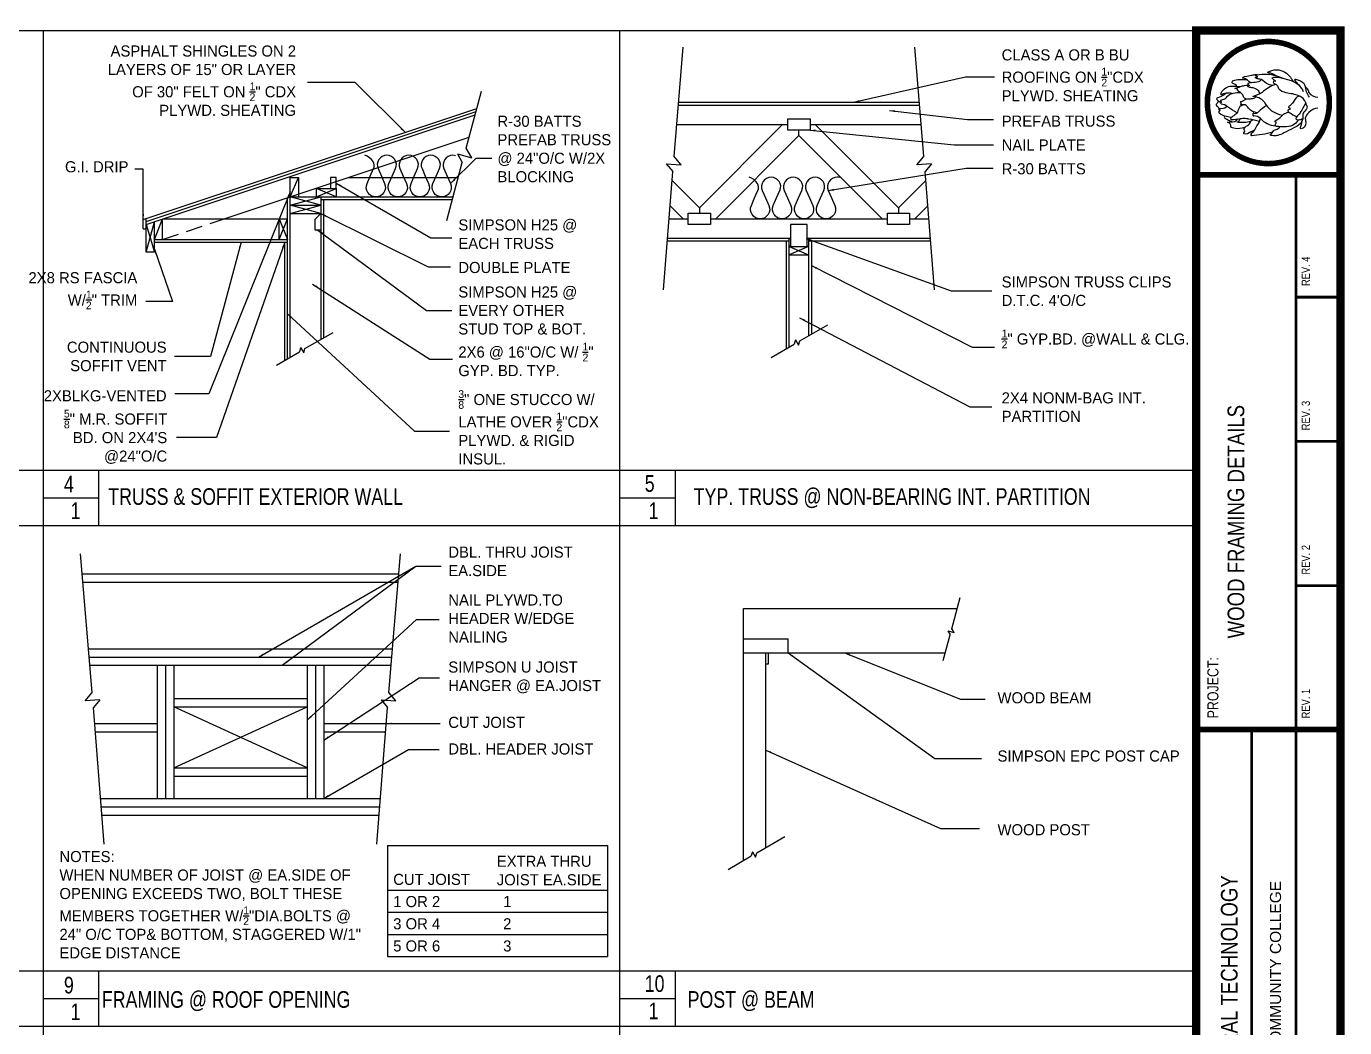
# Model space of a CAD drawing. Header units: inches. Extents: x 188 to 735, y 212 to 574.
# Drawn here: x 497 to 734.7, y 393.4 to 573.9 of the extents above; entities that cross this region are included whole.
import ezdxf

# ---------------------------------------------------------------- set-up
doc = ezdxf.new("R2010")
doc.units = ezdxf.units.IN
doc.header["$LTSCALE"] = 24
doc.header["$MEASUREMENT"] = 0
doc.linetypes.add('HIDDEN2', pattern=[0.1875, 0.125, -0.0625])
for name, color, linetype in [('DIM', 1, 'Continuous'), ('Insul', 5, 'Continuous'), ('Restroom_mtl stalls', 4, 'Continuous'), ('TEXT', 3, 'Continuous'), ('Titleblock', 7, 'Continuous'), ('Wall_int', 2, 'Continuous')]:
    doc.layers.add(name, color=color, linetype=linetype)
doc.styles.add('ARCH16Lg', font='stylu.ttf', dxfattribs={"width": 0.8, "height": 3})
doc.styles.add('DETAIL', font='stylu.ttf', dxfattribs={"height": 2})
doc.styles.add('dim', font='stylu.ttf', dxfattribs={"width": 0.8})
doc.styles.add('title block', font='swissel.ttf', dxfattribs={"width": 0.8})
doc.dimstyles.new('ARCH16', dxfattribs={"dimscale": 16, "dimtxt": 0.09375, "dimasz": 0.0625, "dimexe": 0.0625, "dimexo": 0.0625, "dimgap": 0.03125, "dimtad": 1, "dimdec": 4, "dimzin": 3, "dimdsep": 46, "dimlunit": 4, "dimtxsty": 'dim', "dimblk": 'ARCHTICK', "dimcen": 0.09, "dimdle": 0.0625, "dimclrd": 1, "dimclre": 1, "dimclrt": 3, "dimadec": 0, "dimazin": 0, "dimtfac": 1, "dimtdec": 4, "dimtix": 1, "dimtmove": 2, "dimatfit": 3, "dimfxl": 1, "dimtolj": 1, "dimtzin": 0, "dimarcsym": 0})

# ---------------------------------------------------------------- blocks, each defined once
blk = doc.blocks.new('title block 3624')
at = {"layer": 'Restroom_mtl stalls', "color": 7, "const_width": 0.0938}
blk.add_lwpolyline([(32.625, 23.25), (34.25, 23.25), (34.25, 0.75), (32.625, 0.75)], close=True, dxfattribs=at)
at = {"layer": 'Restroom_mtl stalls', "color": 7, "const_width": 0.0625}
for points in [[(32.75, 22.438, 1), (34.125, 22.438, 1.001034)], [(32.75, 1.562, 1), (34.125, 1.562, 1.001034)]]:
    blk.add_lwpolyline(points, format="xyb", close=True, dxfattribs=at)
at = {"layer": 'Restroom_mtl stalls', "color": 7}
for points, const_width in [([(32.625, 21.625), (34.25, 21.625)], 0.0625), ([(33.75, 21.625), (33.75, 2.375)], 0.0312), ([(33.75, 20.246), (34.25, 20.246)], 0.0312), ([(33.75, 18.621), (34.25, 18.621)], 0.0312), ([(33.75, 16.996), (34.25, 16.996)], 0.0312), ([(32.625, 15.375), (34.25, 15.375)], 0.0625), ([(33.25, 15.375), (33.25, 8.875)], 0.0312), ([(33.75, 10.496), (34.25, 10.496)], 0.0312), ([(32.625, 8.875), (34.25, 8.875)], 0.0625), ([(33.75, 7.246), (34.25, 7.246)], 0.0312), ([(33.75, 5.621), (34.25, 5.621)], 0.0312), ([(33.75, 3.996), (34.25, 3.996)], 0.0312), ([(32.625, 2.375), (34.25, 2.375)], 0.0625)]:
    blk.add_lwpolyline(points, dxfattribs=dict(at, const_width=const_width))
at = {"layer": 'Restroom_mtl stalls', "const_width": 0.0312}
blk.add_lwpolyline([(34, 1.5), (34, 1.75)], dxfattribs=at)
at = {"layer": 'Restroom_mtl stalls', "style": 'title block', "width": 0.8}
for s, height, p in [('REV. 4', 0.0938, (33.906, 20.371)), ('REV. 3', 0.0938, (33.906, 18.746)), ('REV. 2', 0.0938, (33.906, 17.121)), ('PROJECT:', 0.125, (32.875, 15.5)), ('REV. 1', 0.0938, (33.906, 15.5)), ('NAME:', 0.0938, (33.906, 10.625)), ('PROGRAM:', 0.125, (32.875, 9)), ('SCHOOL:', 0.0938, (33.419, 9)), ('CLASS:', 0.0938, (33.906, 9)), ('CHECKED BY:', 0.09375, (33.906, 7.375)), ('DRAWN BY:', 0.0938, (33.906, 5.688)), ('DATE:', 0.0938, (33.906, 4.125)), ('%%TITLE:', 0.125, (32.875, 2.5)), ('PROJ. #:', 0.0938, (33.906, 2.5)), ('SHEET NO.', 0.125, (33.062, 1.188)), ('OF', 0.0938, (33.938, 1.25))]:
    blk.add_text(s, height=height, rotation=90, dxfattribs=at).set_placement(p)
blk = doc.blocks.new('_ArchTick')
at = {"color": 0, "linetype": 'ByBlock', "const_width": 0.15}
blk.add_lwpolyline([(-0.5, -0.5), (0.5, 0.5)], dxfattribs=at)

msp = doc.modelspace()

# ---------------------------------------------------------------- linework, layer by layer
for p, q in [((188.2, 573.16), (707.9, 573.16)), ((500.02, 573.16), (500.02, 213.16)), ((603.96, 573.16), (603.96, 213.16)), ((707.9, 573.16), (707.9, 213.16)), ((188.2, 493.92), (707.9, 493.92)), ((510.02, 493.92), (510.02, 483.92)), ((613.96, 493.92), (613.96, 483.92)), ((500.02, 488.92), (510.02, 488.92)), ((603.96, 488.92), (613.96, 488.92)), ((188.2, 483.92), (707.9, 483.92)), ((188.2, 403.67), (707.9, 403.67)), ((510.02, 403.67), (510.02, 393.67)), ((613.96, 403.67), (613.96, 393.67)), ((500.02, 398.67), (510.02, 398.67)), ((603.96, 398.67), (613.96, 398.67)), ((188.2, 393.67), (707.9, 393.67))]:
    msp.add_line(p, q)
at = {"color": 1}
for p, q in [((613.76, 550.44), (615.39, 570.17)), ((658.81, 550.44), (657.17, 570.17)), ((576.3, 551.93), (579.06, 562.23)), ((614.57, 560.22), (658, 560.22)), ((634.28, 557.22), (638.28, 557.22)), ((634.28, 555.22), (634.28, 557.22)), ((638.28, 557.22), (638.28, 555.22)), ((638.28, 555.22), (634.28, 555.22)), ((577.29, 550.21), (576.3, 551.93)), ((572.81, 538.92), (575.6, 549.34)), ((574.7, 550.91), (577.29, 550.21)), ((574.7, 550.91), (575.6, 549.34)), ((612.37, 549.15), (615.04, 548.93)), ((612.37, 549.15), (613.54, 547.77)), ((615.04, 548.93), (613.76, 550.44)), ((657.52, 548.93), (658.81, 550.44)), ((660.19, 549.15), (657.52, 548.93)), ((660.19, 549.15), (659.03, 547.77)), ((544.58, 543.17), (546.08, 546.67)), ((552.83, 546.67), (551.83, 546.67)), ((551.83, 546.67), (551.83, 544.67)), ((552.83, 544.67), (552.83, 546.67)), ((611.84, 526.4), (613.54, 547.77)), ((660.73, 526.4), (659.03, 547.77)), ((549.33, 543.17), (552.83, 544.67)), ((552.83, 543.17), (549.33, 544.67)), ((544.08, 513.99), (544.08, 543)), ((544.58, 541.67), (550.08, 543.17)), ((550.08, 541.67), (544.58, 543.17)), ((550.08, 542.67), (573.82, 542.67)), ((550.58, 542.67), (550.58, 517.74)), ((544.58, 540.17), (550.08, 541.67)), ((550.08, 540.17), (544.58, 541.67)), ((549.08, 539.17), (550.08, 540.17)), ((616.33, 540.22), (620.33, 540.22)), ((616.33, 538.22), (616.33, 540.22)), ((620.33, 540.22), (620.33, 538.22)), ((652.23, 540.22), (656.23, 540.22)), ((652.23, 538.22), (652.23, 540.22)), ((656.23, 540.22), (656.23, 538.22)), ((518.58, 533.19), (520.08, 538.69)), ((518.58, 538.19), (520.08, 533.19)), ((520.08, 535.5), (521.58, 539.19)), ((542.58, 539.19), (544.08, 535.5)), ((542.58, 535.5), (544.08, 539.19)), ((549.08, 537.17), (549.08, 539.17)), ((550.08, 537.17), (549.08, 537.17)), ((620.33, 538.22), (616.33, 538.22)), ((637.78, 538.22), (634.78, 538.22)), ((634.78, 538.22), (634.78, 534.22)), ((637.78, 534.22), (637.78, 538.22)), ((656.23, 538.22), (652.23, 538.22)), ((520.08, 535), (544.08, 535)), ((543.58, 513.7), (543.58, 535)), ((612.54, 535.22), (634.53, 535.22)), ((634.03, 515.82), (634.03, 535.22)), ((634.53, 535.72), (634.78, 535.61)), ((638.03, 535.72), (637.78, 535.61)), ((638.03, 535.22), (660.03, 535.22)), ((638.53, 535.22), (638.53, 518.42)), ((634.78, 534.32), (634.53, 534.22)), ((634.53, 534.22), (638.03, 532.72)), ((638.03, 534.22), (634.53, 532.72)), ((634.78, 534.22), (637.78, 534.22)), ((637.78, 534.32), (638.03, 534.22)), ((547.23, 515.81), (552.3, 518.74)), ((636.42, 517.2), (641.48, 520.12)), ((546.45, 516.01), (546.25, 515.24)), ((546.45, 516.01), (547.02, 515.03)), ((547.02, 515.03), (547.23, 515.81)), ((631.27, 514.22), (635.43, 516.63)), ((635.64, 517.4), (635.43, 516.63)), ((635.64, 517.4), (636.21, 516.42)), ((636.21, 516.42), (636.42, 517.2)), ((542.08, 512.84), (546.25, 515.24)), ((508.87, 453.81), (506.78, 478.79)), ((562.35, 453.81), (564.44, 478.79)), ((663.83, 465.31), (665.35, 470.97)), ((626.31, 463.48), (634.31, 463.48)), ((634.31, 460.98), (634.31, 463.48)), ((662.29, 459.57), (663.54, 464.22)), ((663.14, 464.91), (664.24, 464.61)), ((663.14, 464.91), (663.54, 464.22)), ((664.24, 464.61), (663.83, 465.31)), ((630.31, 458.98), (630.81, 458.98)), ((630.81, 458.98), (630.81, 460.98)), ((507.59, 452.29), (508.87, 453.81)), ((510.25, 452.51), (507.59, 452.29)), ((510.25, 452.51), (509.09, 451.14)), ((560.96, 452.51), (563.63, 452.29)), ((560.96, 452.51), (562.13, 451.14)), ((563.63, 452.29), (562.35, 453.81)), ((511.06, 426.49), (509.09, 451.14)), ((523.61, 440.22), (547.61, 451.22)), ((547.61, 440.22), (523.61, 451.22)), ((560.16, 426.49), (562.13, 451.14)), ((628.66, 424.92), (633.73, 427.84)), ((623.51, 421.94), (627.68, 424.35)), ((627.88, 425.12), (627.68, 424.35)), ((627.88, 425.12), (628.45, 424.14)), ((628.45, 424.14), (628.66, 424.92))]:
    msp.add_line(p, q, dxfattribs=at)
at = {"color": 6}
for p, q in [((518.08, 539.08), (578.23, 559.13)), ((518.58, 538.72), (578.07, 558.55)), ((614.52, 559.72), (658.04, 559.72)), ((518.58, 538.19), (577.92, 557.97)), ((614.23, 556.22), (634.28, 556.22)), ((633.33, 556.22), (618.33, 541.22)), ((638.28, 556.22), (658.33, 556.22)), ((639.23, 556.22), (654.23, 541.22)), ((532.64, 539.19), (576.83, 553.92)), ((636.28, 554.22), (621.28, 539.22)), ((636.28, 554.22), (636.28, 555.22)), ((636.28, 554.22), (651.28, 539.22)), ((544.58, 543.17), (544.58, 546.67)), ((544.58, 546.67), (546.08, 546.67)), ((546.08, 546.67), (546.08, 543.17)), ((555.08, 546.67), (574.89, 546.67)), ((549.33, 543.17), (549.33, 544.67)), ((549.33, 544.67), (552.83, 544.67)), ((552.83, 544.67), (552.83, 543.17)), ((613.41, 546.14), (618.33, 541.22)), ((659.16, 546.14), (654.23, 541.22)), ((544.58, 514.28), (544.58, 543.17)), ((544.58, 543.17), (573.95, 543.17)), ((550.08, 543.17), (550.08, 517.45)), ((544.58, 541.67), (550.08, 541.67)), ((544.58, 540.17), (550.08, 540.17)), ((613.04, 541.56), (615.38, 539.22)), ((618.33, 541.22), (618.33, 540.22)), ((654.23, 541.22), (654.23, 540.22)), ((659.52, 541.56), (657.18, 539.22)), ((518.08, 537.41), (518.08, 539.08)), ((518.08, 537.41), (518.58, 537.41)), ((518.58, 533.19), (518.58, 539.25)), ((520.08, 533.19), (520.08, 538.69)), ((521.58, 535.5), (521.58, 539.19)), ((521.58, 539.19), (544.08, 539.19)), ((542.58, 535.5), (542.58, 539.19)), ((612.86, 539.22), (616.33, 539.22)), ((620.33, 539.22), (652.23, 539.22)), ((656.23, 539.22), (659.71, 539.22)), ((520.08, 535.5), (544.08, 535.5)), ((612.58, 535.72), (634.78, 535.72)), ((634.53, 516.11), (634.53, 535.72)), ((637.78, 535.72), (659.99, 535.72)), ((638.03, 535.72), (638.03, 518.13)), ((520.08, 533.19), (518.58, 533.19)), ((634.53, 534.22), (634.78, 534.22)), ((634.53, 532.72), (638.03, 532.72)), ((638.03, 534.22), (637.78, 534.22)), ((507.08, 475.22), (564.14, 475.22)), ((507.2, 473.72), (564.01, 473.72)), ((626.31, 423.56), (626.31, 468.98)), ((626.31, 468.98), (664.82, 468.98)), ((508.21, 461.72), (563.01, 461.72)), ((508.33, 460.22), (562.88, 460.22)), ((508.46, 458.72), (562.76, 458.72)), ((520.61, 458.72), (520.61, 434.72)), ((522.11, 458.72), (522.11, 434.72)), ((523.61, 458.72), (523.61, 434.72)), ((547.61, 458.72), (547.61, 434.72)), ((549.11, 458.72), (549.11, 434.72)), ((550.61, 458.72), (550.61, 434.72)), ((626.31, 460.98), (662.67, 460.98)), ((630.31, 425.87), (630.31, 460.98)), ((523.61, 452.72), (547.61, 452.72)), ((523.61, 451.22), (547.61, 451.22)), ((509.32, 448.22), (520.61, 448.22)), ((550.61, 448.22), (561.89, 448.22)), ((509.44, 446.72), (520.61, 446.72)), ((550.61, 446.72), (561.77, 446.72)), ((523.61, 440.22), (547.61, 440.22)), ((523.61, 438.72), (547.61, 438.72)), ((510.4, 434.72), (560.81, 434.72)), ((510.52, 433.22), (560.69, 433.22)), ((510.64, 431.72), (560.57, 431.72))]:
    msp.add_line(p, q, dxfattribs=at)
at = {"color": 1, "linetype": 'HIDDEN2'}
msp.add_line((521.58, 535.5), (532.64, 539.19), dxfattribs=at)
at = {"color": 5}
for centre, radius, start, end in [((724.48, 556.92), 6.92, 109.5814, 132.2645), ((714.92, 570.89), 10.12, 288.3704, 298.9975), ((717.95, 558.35), 2.94, 42.2604, 86.9282), ((729.81, 563.16), 2, 216.2125, 270), ((718.42, 559.22), 0.993, 261.1922, 319.9608), ((727.51, 548.96), 12.73, 123.0565, 130.8832), ((724.17, 562.34), 4.51, 206.5235, 260.6348), ((729.84, 557.03), 2.13, 90.8426, 140.2591), ((718.25, 557.93), 0.152, 134.5995, 277.9874), ((718.23, 558.12), 0.122, 72.0193, 222.6361), ((718.29, 556.08), 1.7, 45.0862, 90.6514), ((716.57, 557.98), 3, 318.3732, 346.649), ((722.42, 559.92), 3.94, 221.8954, 266.385), ((717.84, 554.31), 0.0887, 99.8697, 270.0601), ((717.81, 554.5), 0.0533, 130.8694, 286.5579), ((718.03, 554.46), 0.267, 113.1514, 161.5864), ((717.82, 554.43), 0.0254, 278.8287, 85.5783), ((716.2, 575.68), 21.51, 274.365, 284.7975), ((716.02, 556.97), 2.96, 310.0457, 340.5621)]:
    msp.add_arc(centre, radius, start, end, dxfattribs=at)
at = {"color": 3}
for points, knots in [([(722.25, 565.01), (722.04, 565.19), (721.62, 565.46), (720.56, 565.56), (722.2, 566.37), (724.08, 565.92), (725.08, 564.47), (725.47, 563.91)], [0.0169557, 0.0169557, 0.0169557, 0.0169557, 0.07719, 0.1144364, 0.1353526, 0.3311856, 0.4568984, 0.4568984, 0.4568984, 0.4568984]), ([(717.11, 564.23), (716.81, 564.28), (715.87, 564.37), (713.94, 564.11), (714.52, 563.63), (715.03, 563.51), (715.09, 563.22), (715.1, 563.1)], [0.0342751, 0.0342751, 0.0342751, 0.0342751, 0.0978065, 0.2093374, 0.2235779, 0.2545083, 0.2743546, 0.2743546, 0.2743546, 0.2743546]), ([(717.83, 563.74), (717.82, 563.75), (717.66, 563.8), (717.25, 563.98), (716.99, 564.5), (715.97, 564.58), (717.05, 565.04), (717.72, 565.03), (718.54, 565.28), (718.89, 565.22), (718.97, 565.2)], [0.0632767, 0.0632767, 0.0632767, 0.0632767, 0.0651497, 0.0948291, 0.1434043, 0.1793772, 0.2073742, 0.290661, 0.3405313, 0.3569388, 0.3569388, 0.3569388, 0.3569388]), ([(713.31, 561.87), (713.09, 561.66), (712.58, 561.27), (711.28, 560.95), (711.82, 560.5), (712.11, 560.32), (712.36, 560.27), (712.47, 560.25)], [0.0179902, 0.0179902, 0.0179902, 0.0179902, 0.0819278, 0.1452433, 0.1642307, 0.1912843, 0.2123203, 0.2123203, 0.2123203, 0.2123203]), ([(714.33, 561.81), (714.16, 561.85), (713.63, 561.93), (713.03, 561.86), (712.08, 561.45), (713.09, 563.16), (714.39, 563.15), (715.47, 563.08), (715.88, 563.05)], [0.0488446, 0.0488446, 0.0488446, 0.0488446, 0.082245, 0.1500912, 0.1745157, 0.2300953, 0.3585134, 0.4344749, 0.4344749, 0.4344749, 0.4344749]), ([(712.1, 559.03), (711.97, 559.2), (711.67, 559.45), (711.38, 559.98), (711.87, 560.16), (711.92, 560.44)], [0.0337594, 0.0337594, 0.0337594, 0.0337594, 0.0707883, 0.101749, 0.1434338, 0.1434338, 0.1434338, 0.1434338]), ([(713.47, 559.48), (713.25, 559.26), (712.84, 558.98), (711.67, 559.06), (712.45, 558.75), (711.82, 558.56), (712.41, 557.97), (713.17, 557.69), (713.98, 557.58), (714.31, 557.54)], [0.0191523, 0.0191523, 0.0191523, 0.0191523, 0.0870485, 0.117427, 0.1389166, 0.1626507, 0.1747553, 0.2647907, 0.3273366, 0.3273366, 0.3273366, 0.3273366]), ([(713.13, 557.75), (713.03, 557.67), (712.82, 557.46), (713.66, 557.06), (714.07, 556.83), (714.4, 556.71), (714.42, 556.7)], [0.0095175, 0.0095175, 0.0095175, 0.0095175, 0.0284809, 0.066746, 0.1297874, 0.1344989, 0.1344989, 0.1344989, 0.1344989]), ([(716.63, 555.67), (716, 555.52), (715.22, 555.36), (714.02, 555.67), (714.18, 556.44), (712.95, 556.76), (714.81, 556.56), (715.28, 557.04), (715.4, 557.23)], [0.0382736, 0.0382736, 0.0382736, 0.0382736, 0.1362314, 0.1887521, 0.2197128, 0.2542603, 0.3354009, 0.3785033, 0.3785033, 0.3785033, 0.3785033]), ([(718.14, 557.1), (718, 556.99), (717.48, 556.6), (716.77, 556.58), (714.81, 556.6), (715.7, 556.78), (715.72, 557.13), (715.82, 557.29), (715.83, 557.3)], [0.0066056, 0.0066056, 0.0066056, 0.0066056, 0.0394619, 0.1239256, 0.1942985, 0.2147193, 0.246974, 0.2505126, 0.2505126, 0.2505126, 0.2505126])]:
    msp.add_open_spline(points, degree=3, knots=knots, dxfattribs=at)
at = {"color": 5}
for points, knots in [([(717.02, 560.81), (716.8, 560.85), (716.41, 561.01), (716.27, 561.94), (715.41, 562.12), (715.21, 562.77), (714.64, 562.69), (715.71, 562.93), (716.13, 563.21), (716.87, 563.27), (717.22, 563.38), (717.31, 563.41)], [0.0301431, 0.0301431, 0.0301431, 0.0301431, 0.0695573, 0.1136901, 0.1797436, 0.2079425, 0.2212127, 0.2548081, 0.3111793, 0.3632363, 0.3804261, 0.3804261, 0.3804261, 0.3804261]), ([(719.65, 564.32), (719.47, 564.09), (718.96, 563.72), (716.57, 563.75), (717.7, 563.21), (716.85, 563.23), (717.54, 562.92), (718.05, 562.91), (718.94, 562.66), (719.24, 562.07), (719.36, 561.8)], [0.0035886, 0.0035886, 0.0035886, 0.0035886, 0.066806, 0.1638644, 0.1801781, 0.2036286, 0.2299723, 0.2530355, 0.322051, 0.3752336, 0.3752336, 0.3752336, 0.3752336]), ([(721.72, 563.27), (721.32, 563.33), (720.46, 563.51), (719.65, 564.56), (718.88, 564.36), (718.38, 564.88), (719.29, 564.77), (718, 565.12), (720.01, 565.32), (721.26, 565.36), (722.66, 564.9), (723.7, 564.52)], [0.0090782, 0.0090782, 0.0090782, 0.0090782, 0.0841056, 0.1734467, 0.2134688, 0.2322027, 0.2586785, 0.2830195, 0.3529717, 0.4241355, 0.6134108, 0.6134108, 0.6134108, 0.6134108]), ([(727.8, 559.73), (727.68, 560.08), (727.43, 560.8), (726.04, 561.67), (724.45, 561.81), (722.8, 562.3), (722.58, 563.4), (721.89, 563.44), (721.76, 564.14), (722.37, 563.99), (720.3, 565.17), (726.03, 564.36), (726.8, 562.9), (727.17, 562.19)], [0, 0, 0, 0, 1.059528, 2.24037, 4.584777, 6.082783, 6.759959, 7.472007, 7.844244, 8.117205, 8.523938, 11.663888, 14.596431, 14.596431, 14.596431, 14.596431]), ([(728.31, 561.13), (728.1, 561.44), (727.65, 562.08), (727.64, 563.52), (726.77, 564.05), (725.43, 564.48), (725.98, 563.72), (726.28, 563.46), (726.48, 563.28)], [0, 0, 0, 0, 1.106155, 2.318371, 3.854105, 4.50711, 4.940207, 5.851599, 5.851599, 5.851599, 5.851599]), ([(715.27, 558.35), (714.7, 558.66), (713.8, 559.18), (713.13, 559.8), (712.14, 559.94), (712.61, 560.23), (712.03, 560.64), (713.21, 560.74), (713.59, 561.63), (714.79, 561.98), (715.59, 561.99), (715.9, 561.97)], [0.0144831, 0.0144831, 0.0144831, 0.0144831, 0.1294872, 0.2015325, 0.2270854, 0.2438705, 0.2634472, 0.3084649, 0.3631024, 0.4534439, 0.5128541, 0.5128541, 0.5128541, 0.5128541]), ([(718.88, 558.33), (718.59, 558.4), (718, 558.54), (717.33, 559.08), (716.8, 559.87), (716.35, 559.75), (715.69, 559.8), (716.14, 560), (715.94, 560.06), (715.82, 560.29), (716.27, 560.45), (716.75, 560.83), (717.59, 560.84), (718.31, 560.94), (718.59, 561.15), (718.67, 561.2)], [0.0144968, 0.0144968, 0.0144968, 0.0144968, 0.0690115, 0.1270651, 0.1780313, 0.217887, 0.2335206, 0.2496152, 0.2538552, 0.2649179, 0.2892054, 0.3197814, 0.3871021, 0.4358443, 0.4529401, 0.4529401, 0.4529401, 0.4529401]), ([(726.43, 561.36), (726.23, 561.28), (725.63, 560.95), (725.35, 559.98), (724.56, 559.43), (724.45, 559.32), (724.89, 559.16), (724.9, 558.88), (724.38, 558.97), (724.41, 558.46), (725.06, 558.27), (725.47, 557.77), (725.85, 557.68), (726.07, 557.65)], [0.0245816, 0.0245816, 0.0245816, 0.0245816, 0.0645442, 0.1526564, 0.1797101, 0.2001374, 0.2226463, 0.2360797, 0.2660915, 0.2828832, 0.3070823, 0.382493, 0.3891377, 0.3891377, 0.3891377, 0.3891377]), ([(728.21, 561.96), (728.19, 562.23), (728.02, 562.6), (727.75, 562.88), (727.59, 562.97)], [0, 0, 0, 0, 0.04365137, 0.07641592, 0.07641592, 0.07641592, 0.07641592]), ([(716.51, 559.78), (716.39, 559.73), (716.14, 559.62), (715.51, 559.39), (715.46, 558.36), (714.74, 557.89), (713.54, 556.94), (715.55, 557.26), (716.45, 557.39), (717.77, 557.21), (718.68, 556.97), (719.32, 556.8)], [0.0034299, 0.0034299, 0.0034299, 0.0034299, 0.0288799, 0.0543194, 0.1231, 0.1807864, 0.230428, 0.3233191, 0.3842492, 0.4357497, 0.562218, 0.562218, 0.562218, 0.562218]), ([(727.66, 558.85), (727.39, 558.55), (727.04, 558.2), (727.2, 557.3), (726.74, 556.17), (725.23, 555.52), (723.95, 554.79), (722.69, 554.22), (722.01, 554.17), (721.02, 554.26), (721.64, 554.7), (721.86, 555.26), (722.64, 555.37), (722.87, 555.69), (722.94, 555.82)], [0, 0, 0, 0, 0.0530813, 0.0866647, 0.1621235, 0.2617277, 0.3787847, 0.4510579, 0.5014903, 0.5397425, 0.5587299, 0.6086306, 0.6566717, 0.6839474, 0.6839474, 0.6839474, 0.6839474]), ([(726.31, 557.07), (726.21, 556.91), (725.58, 555.95), (724.33, 555.72), (721.75, 555.88), (722.44, 556.55), (721.82, 556.77), (723.09, 557.38), (723.49, 558.1), (724.18, 558.36), (724.52, 558.46)], [0.0353632, 0.0353632, 0.0353632, 0.0353632, 0.0708234, 0.2556206, 0.3235568, 0.3491288, 0.3612284, 0.4134435, 0.4895359, 0.5521244, 0.5521244, 0.5521244, 0.5521244]), ([(727.65, 560.12), (726.68, 558.43), (726.63, 558.17), (725.42, 557.17), (726.53, 557.02), (726.9, 557.18), (727.11, 557.3)], [0.1431854, 0.1431854, 0.1431854, 0.1431854, 0.1543802, 0.2129776, 0.2418463, 0.2853784, 0.2853784, 0.2853784, 0.2853784]), ([(718.3, 555.09), (718.13, 555.04), (717.57, 554.85), (716.78, 554.21), (716.39, 554.79), (716.75, 554.95), (716.17, 555.79), (717.54, 556.03), (717.71, 556.65), (717.76, 556.82)], [0.0094766, 0.0094766, 0.0094766, 0.0094766, 0.0443837, 0.1230342, 0.134097, 0.1628152, 0.1730337, 0.2776485, 0.2927535, 0.2927535, 0.2927535, 0.2927535]), ([(728.2, 558.39), (727.9, 558.08), (727.21, 557.33), (728.04, 555.92), (726.5, 555.25), (726.88, 556.15), (726.93, 556.57), (726.95, 556.8)], [0, 0, 0, 0, 0.0754458, 0.1766974, 0.2234294, 0.2576763, 0.3055646, 0.3055646, 0.3055646, 0.3055646])]:
    msp.add_open_spline(points, degree=3, knots=knots, dxfattribs=at)
msp.add_open_spline([(727.8, 559.73), (727.96, 559.31), (727.84, 559.04), (727.66, 558.85)], degree=3, dxfattribs=at)
at = {"layer": 'Insul', "color": 1, "ltscale": 0.125}
for points in [[(574.37, 550.6, 0.072325), (573.88, 550.67, 0.251896), (572.43, 549.89, 0.254956), (572.29, 548.27), (572.89, 546.92), (573.48, 545.57, -0.254956), (573.34, 543.95, -0.251896), (571.89, 543.17, -0.251896), (570.45, 543.95, -0.254956), (570.31, 545.57), (570.9, 546.92), (571.5, 548.27, 0.254956), (571.36, 549.89, 0.251896), (569.91, 550.67, 0.251896), (568.46, 549.89, 0.254956), (568.33, 548.27), (568.92, 546.92), (569.52, 545.57, -0.254956), (569.38, 543.95, -0.251896), (567.93, 543.17, -0.251896), (566.48, 543.95, -0.254956), (566.35, 545.57), (566.94, 546.92), (567.54, 548.27, 0.254956), (567.4, 549.89, 0.251896), (565.95, 550.67, 0.251896), (564.5, 549.89, 0.254956), (564.36, 548.27), (564.96, 546.92), (565.55, 545.57, -0.254956), (565.42, 543.95, -0.251896), (563.97, 543.17, -0.251896), (562.52, 543.95, -0.254956), (562.38, 545.57), (562.98, 546.92), (563.57, 548.27, 0.254956), (563.43, 549.89, 0.251896), (561.99, 550.67, 0.251896), (560.54, 549.89, 0.254956), (560.4, 548.27), (561, 546.92), (561.59, 545.57, -0.254956), (561.45, 543.95, -0.251896), (560, 543.17, -0.251896), (558.56, 543.95, -0.254956), (558.42, 545.57), (559.01, 546.92), (559.61, 548.27, 0.254956), (559.5, 549.54, 0.169886), (558.02, 550.67)], [(643.65, 546.64, 0.072325), (643.15, 546.72, 0.251896), (641.71, 545.94, 0.254956), (641.57, 544.32), (642.16, 542.97), (642.76, 541.62, -0.254956), (642.62, 539.99, -0.251896), (641.17, 539.22, -0.251896), (639.72, 539.99, -0.254956), (639.59, 541.62), (640.18, 542.97), (640.78, 544.32, 0.254956), (640.64, 545.94, 0.251896), (639.19, 546.72, 0.251896), (637.74, 545.94, 0.254956), (637.61, 544.32), (638.2, 542.97), (638.79, 541.62, -0.254956), (638.66, 539.99, -0.251896), (637.21, 539.22, -0.251896), (635.76, 539.99, -0.254956), (635.62, 541.62), (636.22, 542.97), (636.81, 544.32, 0.254956), (636.68, 545.94, 0.251896), (635.23, 546.72, 0.251896), (633.78, 545.94, 0.254956), (633.64, 544.32), (634.24, 542.97), (634.83, 541.62, -0.254956), (634.69, 539.99, -0.251896), (633.25, 539.22, -0.251896), (631.8, 539.99, -0.254956), (631.66, 541.62), (632.26, 542.97), (632.85, 544.32, 0.254956), (632.71, 545.94, 0.251896), (631.26, 546.72, 0.251896), (629.82, 545.94, 0.254956), (629.68, 544.32), (630.27, 542.97), (630.87, 541.62, -0.254956), (630.73, 539.99, -0.251896), (629.28, 539.22, -0.251896), (627.83, 539.99, -0.254956), (627.7, 541.62), (628.29, 542.97), (628.89, 544.32, 0.254956), (628.78, 545.59, 0.169886), (627.3, 546.72)]]:
    msp.add_lwpolyline(points, format="xyb", dxfattribs=at)
at = {"layer": 'TEXT'}
for p, q in [((562.13, 426.21), (601.78, 426.21)), ((562.13, 426.21), (562.13, 406.21)), ((601.78, 426.21), (601.78, 406.21)), ((562.13, 418.21), (601.78, 418.21)), ((562.13, 414.21), (601.78, 414.21)), ((562.13, 410.21), (601.78, 410.21)), ((562.13, 406.21), (601.78, 406.21))]:
    msp.add_line(p, q, dxfattribs=at)

# ---------------------------------------------------------------- block references
at = {"layer": 'Wall_int', "xscale": 16, "yscale": 16, "zscale": 16}
msp.add_blockref('title block 3624', (185.9, 201.16), dxfattribs=at)

# ---------------------------------------------------------------- texts
at = {"color": 3, "char_height": 1.5, "width": 2.3527, "attachment_point": 1, "style": 'dim'}
for insert in [(577.87, 472.02), (577.23, 464.61), (577.5, 447.41), (577.13, 439.17)]:
    msp.add_mtext('\\A1;', dxfattribs=dict(at, insert=insert))
at = {"layer": 'DIM', "color": 3, "char_height": 1.5, "style": 'dim'}
for insert, attachment_point in [((572.24, 545.54), 1), ((573.47, 539.22), 1), ((669.23, 524.34), 1), ((673.86, 521.47), 1), ((673.14, 455.73), 1), ((673.01, 450.03), 1), ((641.51, 445.58), 9), ((636.19, 439.7), 9), ((672.24, 440.58), 1), ((672.31, 429.74), 1), ((646.92, 425.05), 9)]:
    msp.add_mtext('\\A1;', dxfattribs=dict(at, insert=insert, attachment_point=attachment_point))
at = {"layer": 'TEXT', "char_height": 2, "attachment_point": 1, "style": 'DETAIL'}
for s, width, insert in [('\\A1;\\pxqr;ASPHALT SHINGLES ON 2 LAYERS OF 15" OR LAYER OF 30" FELT ON {\\H0.7x;\\S1/2;}" CDX PLYWD. SHEATING', 34.0072, (511.62, 570.47)), ('\\A1;CLASS A OR B BU ROOFING ON {\\H0.7x;\\S1/2;}"CDX PLYWD. SHEATING', 32.6042, (672.82, 569.77)), ('\\A1;R-30 BATTS PREFAB TRUSS @ 24"O/C W/2X BLOCKING', 22.6291, (581.93, 557.81)), ('\\A1;PREFAB TRUSS', 32.6042, (672.82, 557.83)), ('\\A1;NAIL PLATE', 32.6042, (672.82, 553.53)), ('\\pxqr;G.I. DRIP', 19.3446, (496.07, 549.6)), ('\\A1;R-30 BATTS', 32.6042, (672.82, 549.24)), ('\\A1;SIMPSON H25 @ EACH TRUSS', 22.6291, (574.88, 539.12)), ('\\A1;DOUBLE PLATE', 22.6291, (574.88, 531.44)), ('\\A1;\\pxqr;2X8 RS FASCIA W/{\\H0.7x;\\S1/2;}" TRIM', 19.8218, (497.19, 529.6)), ("\\A1;SIMPSON TRUSS CLIPS D.T.C. 4'O/C", 32.6042, (672.82, 528.84)), ('\\A1;SIMPSON H25 @ EVERY OTHER STUD TOP & BOT.', 26.3314, (574.88, 527.03)), ('\\A1;{\\H0.7x;\\S1/2;}" GYP.BD. @WALL & CLG.', 32.6042, (672.82, 519.23)), ('\\pxqr;CONTINUOUS SOFFIT VENT', 19.3446, (502.95, 517.08)), ('\\A1;2X6 @ 16"O/C W/ {\\H0.7x;\\S1/2;}" GYP. BD. TYP.', 24.9851, (574.88, 516.88)), ('\\pxqr;2XBLKG-VENTED', 19.3446, (502.95, 508.31)), ('\\A1;{\\H0.7x;\\S3/8;}" ONE STUCCO W/ LATHE OVER {\\H0.7x;\\S1/2;}"CDX PLYWD. & RIGID INSUL.', 27.5656, (574.88, 508.32)), ('\\A1;2X4 NONM-BAG INT. PARTITION', 32.6042, (672.82, 507.94)), ('\\A1;\\pxqr;{\\H0.7x;\\S5/8;}" M.R. SOFFIT BD. ON 2X4\'S @24"O/C', 21.4862, (500.92, 504.8)), ('DBL. THRU JOIST EA.SIDE', 24.5489, (573.07, 480.13)), ('NAIL PLYWD.TO HEADER W/EDGE NAILING', 30.6925, (573.07, 471.5)), ('SIMPSON U JOIST HANGER @ EA.JOIST', 29.5406, (573.07, 459.41)), ('WOOD BEAM', 22.6291, (672.08, 453.87)), ('CUT JOIST', 22.6291, (573.07, 449.44)), ('DBL. HEADER JOIST', 28.0047, (573.07, 444.64)), ('SIMPSON EPC POST CAP', 34.6159, (672.08, 443.37)), ('WOOD POST', 22.6291, (672.08, 430.08)), ('\\A1;NOTES:\\PWHEN NUMBER OF JOIST @ EA.SIDE OF OPENING EXCEEDS TWO, BOLT THESE MEMBERS TOGETHER W/{\\H0.7x;\\S1/2;}"DIA.BOLTS @ 24" O/C TOP& BOTTOM, STAGGERED W/1" EDGE DISTANCE', 56.4185, (502.97, 425.25)), ('EXTRA THRU JOIST EA.SIDE', 19.2563, (581.81, 424.4)), ('CUT JOIST', 22.6291, (563.14, 421.13)), ('1 OR 2', 22.6291, (563.14, 417.13)), ('1', 22.6291, (582.96, 417.13)), ('3 OR 4', 22.6291, (563.14, 413.13)), ('2', 22.6291, (582.96, 413.13)), ('5 OR 6', 22.6291, (563.14, 409.13)), ('3', 22.6291, (582.96, 409.13))]:
    msp.add_mtext_dynamic_manual_height_columns(s, width=width, gutter_width=10, heights=[0], dxfattribs=dict(at, insert=insert))
at = {"layer": 'TEXT', "char_height": 3, "attachment_point": 1, "style": 'ARCH16Lg'}
for s, insert, width in [('4', (503.78, 492.91), 5.3292), ('5', (608.48, 493.01), 5.3292), ('TRUSS & SOFFIT EXTERIOR WALL', (511.76, 490.65), 115.1454), ('TYP. TRUSS @ NON-BEARING INT. PARTITION', (617.3, 490.65), 115.1454), ('1', (504.98, 488.08), 14.7496), ('1', (609.17, 488.08), 14.7496), ('9', (503.78, 402.57), 5.3292), ('10', (608.48, 402.84), 5.3292), ('FRAMING @ ROOF OPENING', (510.62, 399.98), 115.1454), ('POST @ BEAM', (616.21, 399.98), 115.1454), ('1', (504.98, 397.75), 14.7496), ('1', (609.17, 397.92), 14.7496)]:
    msp.add_mtext(s, dxfattribs=dict(at, insert=insert, width=width))
at = {"layer": 'Titleblock', "style": 'title block', "width": 0.8}
for s, p in [('WOOD FRAMING DETAILS', (716.55, 463.57)), ('ARCHITECTURAL TECHNOLOGY ', (715.35, 368.34))]:
    msp.add_text(s, height=3, rotation=90, dxfattribs=at).set_placement(p)
at = {"layer": 'Titleblock', "style": 'title block'}
msp.add_text('SCOTTSDALE  COMMUNITY COLLEGE', height=2, rotation=90, dxfattribs=at).set_placement((723.19, 368.48))

# ---------------------------------------------------------------- leaders
at = {"layer": 'TEXT'}
for points in [[(565.27, 554.81), (556.28, 563.8), (547.67, 563.8)], [(646.14, 560.22), (666.32, 564.82), (671.51, 564.82)], [(652.58, 558.72), (666.68, 557.11), (671.37, 557.11)], [(638.28, 555.22), (664.29, 552.54), (671.37, 552.54)], [(573.48, 545.57), (578.07, 550.16), (580.94, 550.16)], [(518.08, 539.08), (518.08, 548.14), (516.55, 548.14)], [(641.57, 544.32), (666.4, 548.32), (671.29, 548.32)], [(552.83, 545.67), (569.9, 535.81), (573.73, 535.81)], [(544.58, 544.11), (529.92, 507.67), (523.76, 507.67)], [(550.08, 540.17), (569.43, 530.59), (573.46, 530.59)], [(549.58, 537.17), (569.16, 522.67), (573.73, 522.67)], [(535.73, 535), (530.22, 514.42), (523.69, 514.42)], [(543.58, 535), (531.27, 499.82), (524.08, 499.82)], [(637.57, 535.68), (663.72, 526.26), (671.07, 526.26)], [(520.08, 533.77), (523.36, 524.31), (518.56, 524.31)], [(638.53, 530.79), (667.53, 516.1), (671.52, 516.1)], [(548.59, 527.46), (569.73, 513.89), (573.8, 513.89)], [(544.08, 522.07), (566.95, 500.92), (573.27, 500.92)], [(636.41, 521.36), (667.08, 505.32), (671.07, 505.32)], [(538.88, 460.22), (567.24, 476.59), (571.8, 476.59)], [(543.14, 458.72), (567.24, 476.59)], [(547.61, 448.83), (567.35, 466.98), (571.42, 466.98)], [(634.31, 460.98), (660.8, 441.92), (669.18, 441.92)], [(644.49, 460.98), (665.4, 452.59), (669.83, 452.59)], [(550.61, 445.24), (567.82, 456.49), (571.51, 456.49)], [(561.89, 448.22), (571.61, 448.22)], [(550.61, 434.72), (565.92, 443.56), (571.42, 443.56)], [(630.31, 443.43), (661.79, 429.29), (668.85, 429.29)]]:
    msp.add_leader(points, dimstyle='ARCH16', override={"dimgap": 0.03125, "dimtad": 0}, dxfattribs=at)

doc.saveas('drawing.dxf')
